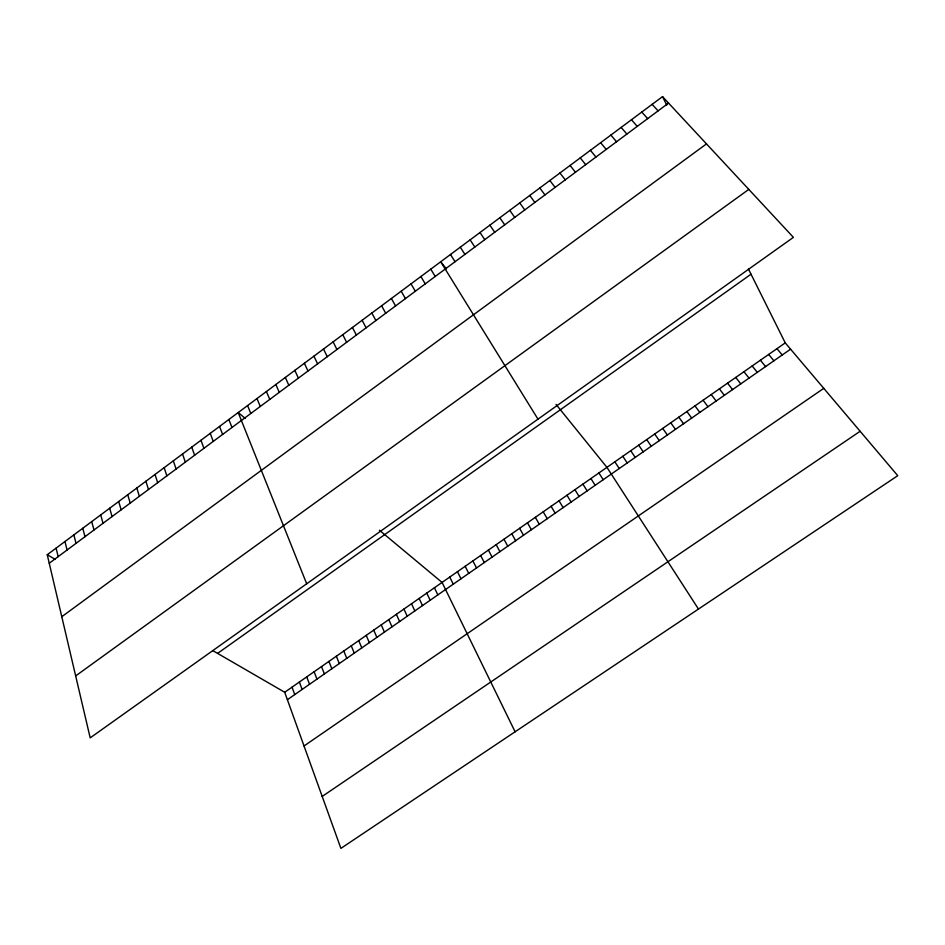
<?xml version="1.0" encoding="UTF-8"?>
<svg xmlns="http://www.w3.org/2000/svg" width="945" height="945" viewBox="0 0 945 945"><rect width="100%" height="100%" fill="white"/><g stroke="black" fill="none" stroke-linecap="round" stroke-linejoin="round"><path stroke-width="1.42" d="M47.25 554.715L662.528 96.614L793.398 237.36L90.188 737.88L47.25 554.715L55.353 559.416M49.246 563.255L668.552 103.099M61.779 616.719L706.494 143.888M75.659 675.935L748.806 189.39M217.598 653.397L751.039 274.215M212.637 650.526L284.705 692.272L785.248 342.881L748.487 269.112M287.386 699.713L790.575 349.178M304.03 745.971L823.768 388.348M322.198 796.434L860.139 431.274M245.204 418.375L238.211 412.54L306.688 583.774M379.382 530.192L442.071 582.427L515.108 731.784M652.133 104.352L658.086 110.872M641.773 112.065L647.656 118.621M631.437 119.755L637.249 126.358M621.137 127.421L626.878 134.06M610.872 135.076L616.53 141.75M785.248 342.881L897.75 475.678L340.897 848.386L284.705 692.272M776.955 348.681L782.236 354.989M600.63 142.695L606.217 149.416M768.675 354.458L773.908 360.789M590.412 150.302L595.941 157.047M760.406 360.222L765.592 366.577M752.161 365.975L757.311 372.354M446.442 268.876L440.701 261.777L537.977 419.155M556.038 404.401L606.938 467.35L698.473 609.053M580.23 157.886L585.687 164.666M743.939 371.716L749.042 378.106M570.083 165.446L575.458 172.262M735.742 377.445L740.785 383.859M727.544 383.162L732.552 389.588M559.948 172.982L565.264 179.845M719.381 388.867L724.342 395.317M549.86 180.495L555.105 187.393M711.231 394.549L716.145 401.023M703.104 400.231L707.97 406.716M539.796 187.996L544.97 194.93M694.988 405.889L699.808 412.398M529.755 195.461L534.858 202.431M686.897 411.536L691.669 418.068M678.817 417.182L683.554 423.726M519.75 202.915L524.782 209.92M670.761 422.805L675.451 429.373M509.768 210.345L514.73 217.385M662.717 428.416L667.371 435.007M654.696 434.015L659.303 440.618M499.81 217.752L504.713 224.827M646.699 439.602L651.259 446.229M489.888 225.146L494.719 232.257M638.714 445.178L643.226 451.828M630.74 450.73L635.217 457.404M480.001 232.517L484.761 239.652M622.79 456.281L627.22 462.967M470.126 239.865L474.827 247.035M614.852 461.821L619.247 468.531M460.298 247.188L464.928 254.394M598.917 472.949L603.217 479.694M450.481 254.488L455.041 261.73M590.909 478.536L595.161 485.305M582.911 484.123L587.129 490.904M574.938 489.687L579.108 496.491M430.778 269.16L435.208 276.472M566.976 495.239L571.111 502.067M559.038 500.779L563.125 507.619M420.891 276.519L425.25 283.866M551.112 506.307L555.164 513.17M411.028 283.866L415.327 291.249M543.21 511.824L547.214 518.699M535.331 517.328L539.288 524.227M401.188 291.19L405.429 298.608M527.464 522.821L531.385 529.732M391.384 298.49L395.553 305.932M519.608 528.302L523.495 535.236M511.777 533.771L515.616 540.717M381.603 305.767L385.714 313.256M503.968 539.229L507.76 546.186M371.857 313.031L375.897 320.544M496.172 544.663L499.917 551.656M488.388 550.096L492.097 557.101M362.136 320.272L366.117 327.82M480.627 555.518L484.301 562.535M352.438 327.49L356.359 335.062M472.878 560.928L476.516 567.957M465.153 566.315L468.744 573.367M342.775 334.684L346.626 342.291M457.439 571.701L460.995 578.765M662.528 96.614L666.792 105.178M333.136 341.866L336.916 349.508M449.749 577.064L453.257 584.152M323.521 349.024L327.242 356.69M434.405 587.778L437.842 594.901M426.762 593.106L430.164 600.252M313.929 356.159L317.591 363.86M419.143 598.433L422.498 605.591M304.373 363.27L307.976 371.007M411.536 603.749L414.843 610.919M403.94 609.041L407.212 616.234M294.84 370.369L298.384 378.142M396.368 614.333L399.605 621.538M285.331 377.445L288.816 385.253M388.808 619.601L392.01 626.83M381.26 624.869L384.426 632.111M275.857 384.509L279.271 392.34M373.736 630.126L376.866 637.379M266.407 391.549L269.762 399.404M366.223 635.371L369.318 642.635M358.734 640.592L361.781 647.88M256.981 398.566L260.277 406.456M351.257 645.813L354.269 653.113M247.578 405.559L250.815 413.485M343.803 651.022L346.768 658.334M336.361 656.22L339.29 663.555M328.931 661.405L331.825 668.753M228.867 419.497L231.986 427.483M321.513 666.568L324.383 673.939M314.118 671.73L316.953 679.112M219.535 426.443L222.607 434.452M306.747 676.88L309.535 684.286M210.251 433.353L213.251 441.398M299.376 682.03L302.128 689.437M292.04 687.157L294.745 694.575M200.978 440.264L203.919 448.332M191.729 447.139L194.623 455.242M182.515 454.002L185.35 462.129M173.325 460.853L176.101 469.003M164.158 467.669L166.875 475.855M155.015 474.484L157.673 482.694M145.896 481.265L148.495 489.51M136.812 488.033L139.352 496.302M127.74 494.79L130.233 503.083M118.704 501.523L121.137 509.839M109.679 508.233L112.065 516.584M100.69 514.93L103.017 523.306M91.724 521.605L93.992 530.003M82.782 528.267L84.991 536.689M73.864 534.905L76.025 543.363M64.969 541.532L67.071 550.002M56.098 548.135L58.153 556.64"/></g></svg>
